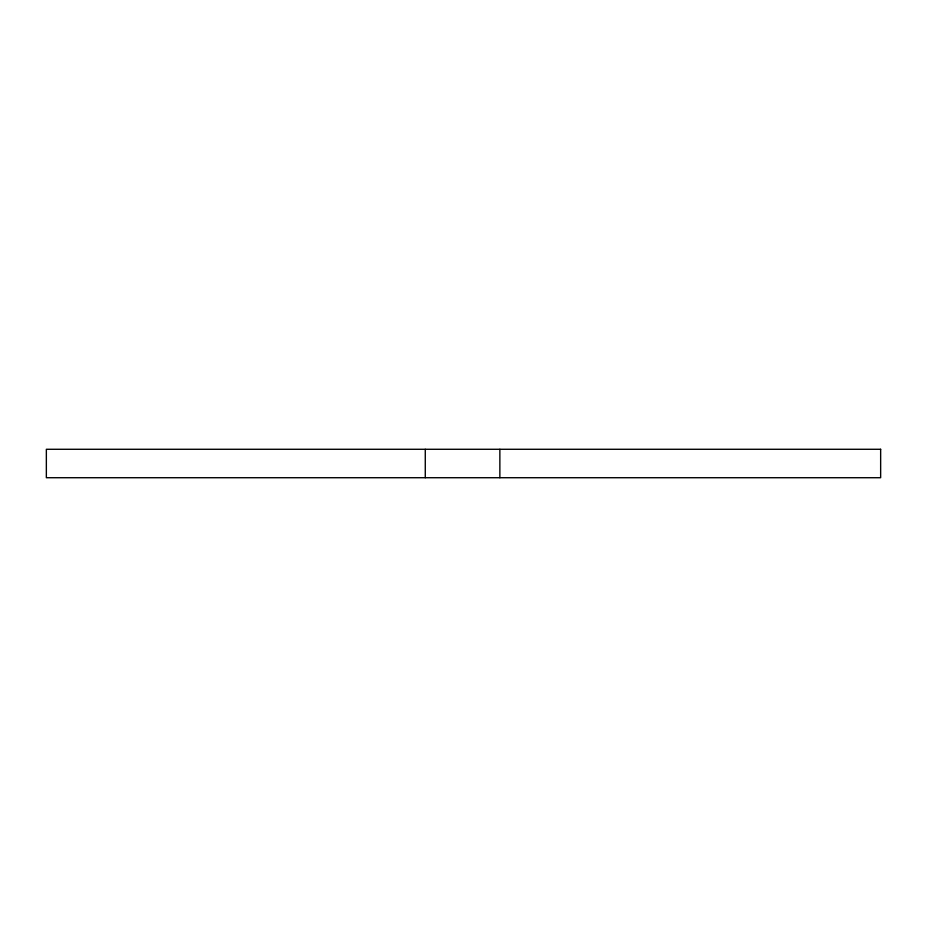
<?xml version="1.0" encoding="UTF-8"?>
<svg xmlns="http://www.w3.org/2000/svg" width="927" height="927" viewBox="0 0 927 927"><rect width="100%" height="100%" fill="white"/><g stroke="black" fill="none" stroke-linecap="round" stroke-linejoin="round"><path stroke-width="1.39" d="M499.862 449.282L499.862 477.718M425.273 449.282L425.273 477.718M880.65 449.282L46.35 449.282L46.35 477.718L880.65 477.718L880.65 449.282"/></g></svg>
